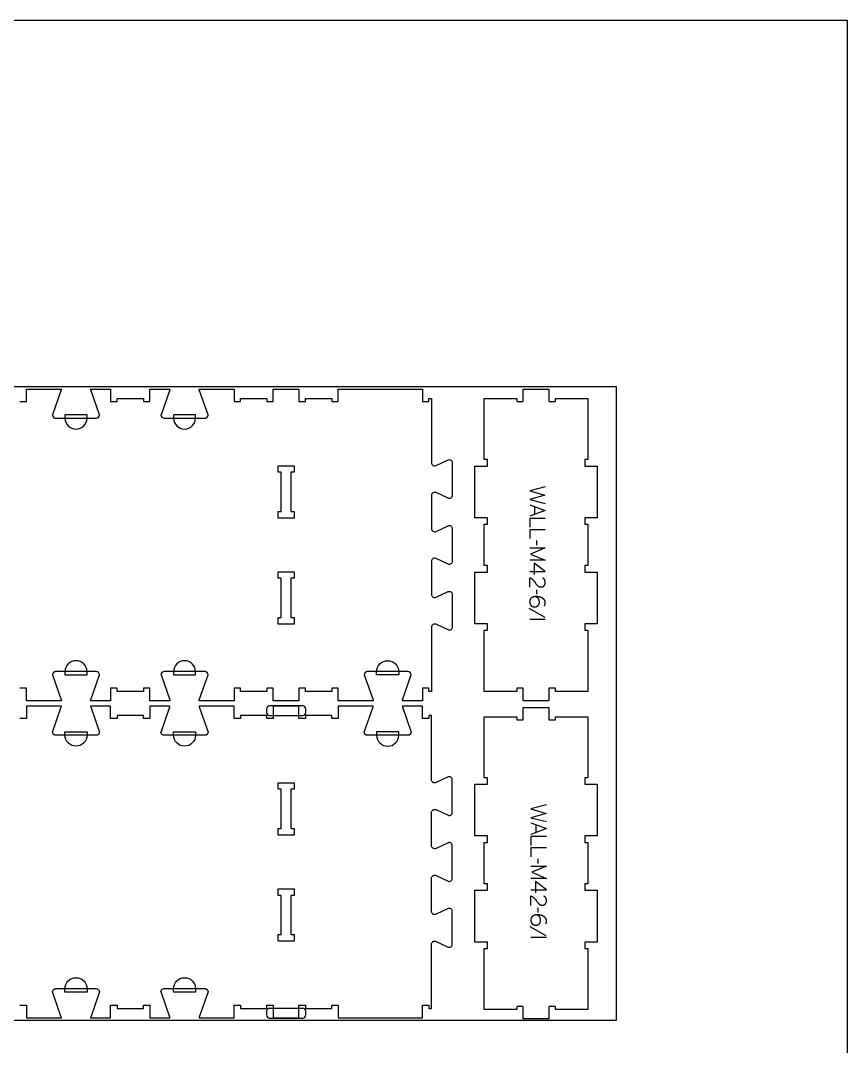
# Model space of a CAD drawing. Extents: x 0 to 4615, y 0 to 10771.
# Drawn here: x 1592 to 3183, y 5619 to 7593 of the extents above; entities that cross this region are included whole.
import ezdxf

# ---------------------------------------------------------------- set-up
doc = ezdxf.new("R2010")
doc.units = 0
for name, color, linetype in [('0_SHEET_SPRUCEPLY_2440X122', 1, 'CONTINUOUS'), ('1_ANYTOOL_1MMDEEP_LABELS_S', 2, 'CONTINUOUS'), ('3_ANYTOOL_CUTTHROUGH_INSID', 4, 'CONTINUOUS'), ('4_ANYTOOL_CUTTHROUGH_OUTSI', 5, 'CONTINUOUS'), ('5_ANYTOOL_HALF_MILL_9MM_IN', 3, 'CONTINUOUS'), ('DONOTCUT', 7, 'CONTINUOUS')]:
    doc.layers.add(name, color=color, linetype=linetype)

msp = doc.modelspace()

# ---------------------------------------------------------------- linework, layer by layer
at = {"layer": '0_SHEET_SPRUCEPLY_2440X122'}
msp.add_lwpolyline([(2737.9, 6889.4), (2737.9, 5669.4), (297.9, 5669.4), (297.9, 6889.4)], close=True, dxfattribs=at)
at = {"layer": '1_ANYTOOL_1MMDEEP_LABELS_S', "color": 2}
for points in [[(2601.7, 6696.5), (2571.7, 6688.8), (2600.8, 6680.3), (2571.7, 6671.9), (2601.7, 6664.4)], [(2571.7, 6661.8), (2601.7, 6650.9), (2571.7, 6639.8)], [(2581.3, 6658.3), (2581.3, 6643.4)], [(2601.7, 6635.6), (2571.7, 6635.6), (2571.7, 6618.5)], [(2601.7, 6613.7), (2571.7, 6613.7), (2571.7, 6596.6)], [(2571.7, 6578.9), (2601.7, 6578.9), (2573.4, 6566.9), (2601.6, 6554.9), (2571.7, 6554.9)], [(2585.6, 6584), (2585.5, 6592.8)], [(2571.7, 6533.3), (2601.8, 6533.3), (2580.4, 6549.3)], [(2580.4, 6549.3), (2580.4, 6527.5)], [(2571.8, 6503.1), (2571.8, 6521.4), (2572.3, 6521.2), (2572.5, 6521.2), (2572.7, 6521.1), (2572.9, 6521), (2573.2, 6520.9), (2573.4, 6520.8), (2573.6, 6520.7), (2573.8, 6520.6), (2574, 6520.5), (2574.2, 6520.4), (2574.4, 6520.3), (2574.6, 6520.2), (2574.8, 6520.1), (2575, 6519.9), (2575.2, 6519.8), (2575.4, 6519.7), (2575.6, 6519.5), (2575.8, 6519.4), (2575.9, 6519.3), (2576.1, 6519.1), (2576.3, 6519), (2576.5, 6518.8), (2576.7, 6518.7), (2576.8, 6518.5), (2577, 6518.4), (2577.2, 6518.2), (2577.3, 6518), (2577.5, 6517.9), (2577.7, 6517.7), (2578, 6517.3), (2579.2, 6515.9), (2580.4, 6514.4), (2581.5, 6512.9), (2582.7, 6511.3), (2583.2, 6510.6), (2583.8, 6509.8), (2584.4, 6509.1), (2585, 6508.4), (2585.5, 6507.8), (2586.1, 6507.1), (2586.8, 6506.5), (2587.4, 6505.9), (2587.5, 6505.8), (2587.7, 6505.6), (2587.9, 6505.5), (2588, 6505.4), (2588.2, 6505.2), (2588.3, 6505.1), (2588.5, 6505), (2588.7, 6504.9), (2588.9, 6504.8), (2589, 6504.7), (2589.2, 6504.6), (2589.4, 6504.5), (2589.6, 6504.4), (2589.8, 6504.3), (2590, 6504.2), (2590.1, 6504.1), (2590.3, 6504.1), (2590.5, 6504), (2590.7, 6503.9), (2590.9, 6503.9), (2591.1, 6503.8), (2591.3, 6503.8), (2591.5, 6503.7), (2591.8, 6503.7), (2592, 6503.7), (2592.2, 6503.6), (2592.4, 6503.6), (2592.6, 6503.6), (2592.8, 6503.6), (2593.1, 6503.6), (2593.3, 6503.6), (2593.5, 6503.6), (2593.8, 6503.6), (2594, 6503.6), (2594.2, 6503.6), (2594.5, 6503.6), (2594.7, 6503.6), (2594.9, 6503.6), (2595.2, 6503.7), (2595.4, 6503.7), (2595.6, 6503.8), (2595.8, 6503.8), (2596, 6503.8), (2596.3, 6503.9), (2596.5, 6504), (2596.7, 6504), (2596.9, 6504.1), (2597, 6504.2), (2597.2, 6504.3), (2597.4, 6504.4), (2597.6, 6504.4), (2597.8, 6504.5), (2598, 6504.6), (2598.1, 6504.7), (2598.3, 6504.9), (2598.5, 6505), (2598.6, 6505.1), (2598.8, 6505.2), (2598.9, 6505.4), (2599.1, 6505.5), (2599.2, 6505.6), (2599.4, 6505.8), (2599.5, 6505.9), (2599.6, 6506.1), (2599.8, 6506.2), (2599.9, 6506.4), (2600, 6506.6), (2600.1, 6506.7), (2600.2, 6506.9), (2600.3, 6507.1), (2600.5, 6507.2), (2600.6, 6507.4), (2600.6, 6507.6), (2600.7, 6507.8), (2600.8, 6508), (2600.9, 6508.2), (2601, 6508.4), (2601.1, 6508.5), (2601.1, 6508.7), (2601.2, 6508.9), (2601.3, 6509.1), (2601.3, 6509.3), (2601.4, 6509.6), (2601.4, 6509.8), (2601.5, 6510), (2601.5, 6510.2), (2601.6, 6510.4), (2601.6, 6510.6), (2601.6, 6510.8), (2601.7, 6511.1), (2601.7, 6511.3), (2601.7, 6511.5), (2601.7, 6511.8), (2601.7, 6512), (2601.7, 6512.5), (2601.7, 6512.8), (2601.7, 6513.2), (2601.7, 6513.5), (2601.7, 6513.9), (2601.6, 6514.2), (2601.6, 6514.6), (2601.5, 6514.9), (2601.4, 6515.2), (2601.3, 6515.5), (2601.3, 6515.7), (2601.2, 6515.8), (2601.2, 6516), (2601.1, 6516.1), (2601.1, 6516.3), (2601, 6516.4), (2601, 6516.6), (2600.9, 6516.7), (2600.8, 6516.9), (2600.8, 6517), (2600.7, 6517.1), (2600.6, 6517.3), (2600.5, 6517.4), (2600.5, 6517.5), (2600.4, 6517.7), (2600.3, 6517.8), (2600.2, 6517.9), (2600.1, 6518.1), (2600, 6518.2), (2599.9, 6518.3), (2599.8, 6518.4), (2599.7, 6518.6), (2599.6, 6518.7), (2599.5, 6518.8), (2599.4, 6518.9), (2599.3, 6519), (2599.2, 6519.1), (2599.1, 6519.2), (2599, 6519.3), (2598.9, 6519.5), (2598.7, 6519.6), (2598.6, 6519.7), (2598.4, 6519.9), (2598.1, 6520.1), (2597.8, 6520.3), (2597.5, 6520.4), (2597.2, 6520.6), (2596.9, 6520.8), (2596.6, 6521)], [(2585.6, 6489.4), (2585.5, 6498.2)], [(2600.3, 6467.5), (2600.5, 6467.8), (2600.6, 6468.2), (2600.8, 6468.5), (2600.9, 6468.9), (2601, 6469.2), (2601.2, 6469.6), (2601.3, 6469.9), (2601.4, 6470.3), (2601.5, 6470.6), (2601.5, 6471), (2601.6, 6471.3), (2601.6, 6471.7), (2601.7, 6472), (2601.7, 6472.4), (2601.7, 6472.7), (2601.7, 6473.1), (2601.7, 6473.4), (2601.7, 6473.7), (2601.7, 6474), (2601.7, 6474.3), (2601.6, 6474.6), (2601.6, 6474.9), (2601.5, 6475.2), (2601.5, 6475.5), (2601.4, 6475.8), (2601.3, 6476.1), (2601.2, 6476.3), (2601.2, 6476.6), (2601, 6476.9), (2600.9, 6477.1), (2600.8, 6477.4), (2600.7, 6477.7), (2600.6, 6477.9), (2600.4, 6478.2), (2600.3, 6478.4), (2600.1, 6478.6), (2600, 6478.9), (2599.8, 6479.1), (2599.6, 6479.3), (2599.4, 6479.5), (2599.2, 6479.8), (2599, 6480), (2598.8, 6480.2), (2598.6, 6480.4), (2598.3, 6480.6), (2598.1, 6480.8), (2597.9, 6481), (2597.6, 6481.2), (2597.1, 6481.5), (2596.6, 6481.9), (2596, 6482.2), (2595.5, 6482.5), (2595, 6482.8), (2594.4, 6483.1), (2593.9, 6483.3), (2593.3, 6483.6), (2592.8, 6483.8), (2592.2, 6484), (2591.7, 6484.1), (2591.1, 6484.3), (2590.5, 6484.4), (2589.9, 6484.5), (2589.4, 6484.6), (2588.8, 6484.7), (2587, 6484.9), (2586.7, 6485), (2586.4, 6485), (2586.1, 6485), (2585.7, 6485), (2585, 6485.1), (2584.2, 6485.1), (2583.6, 6485.1), (2583, 6485), (2582.4, 6485), (2581.8, 6484.9), (2581.2, 6484.8), (2580.7, 6484.7), (2580.4, 6484.7), (2580.1, 6484.6), (2579.9, 6484.6), (2579.6, 6484.5), (2579.3, 6484.4), (2579, 6484.3), (2578.8, 6484.2), (2578.5, 6484.2), (2578.3, 6484.1), (2578, 6484), (2577.7, 6483.9), (2577.5, 6483.7), (2577.2, 6483.6), (2577, 6483.5), (2576.7, 6483.4), (2576.5, 6483.3), (2576.2, 6483.1), (2576, 6483), (2575.8, 6482.8), (2575.5, 6482.7), (2575.3, 6482.5), (2575.1, 6482.4), (2574.8, 6482.2), (2574.6, 6482.1), (2574.5, 6482), (2574.4, 6481.9), (2574.3, 6481.8), (2574.2, 6481.7), (2574.1, 6481.6), (2574, 6481.5), (2574, 6481.4), (2573.9, 6481.3), (2573.8, 6481.2), (2573.7, 6481.1), (2573.6, 6481), (2573.5, 6480.9), (2573.4, 6480.8), (2573.4, 6480.7), (2573.3, 6480.6), (2573.2, 6480.5), (2573.1, 6480.4), (2573.1, 6480.2), (2573, 6480.1), (2572.9, 6480), (2572.8, 6479.8), (2572.7, 6479.5), (2572.6, 6479.3), (2572.5, 6479), (2572.4, 6478.8), (2572.3, 6478.5), (2572.2, 6478.2), (2572.1, 6477.9), (2572, 6477.7), (2572, 6477.4), (2571.9, 6477.1), (2571.9, 6476.8), (2571.8, 6476.4), (2571.8, 6476.1), (2571.8, 6475.8), (2571.7, 6475.5), (2571.7, 6475.1), (2571.7, 6474.8), (2571.7, 6474.5), (2571.7, 6474.3), (2571.8, 6474), (2571.8, 6473.7), (2571.8, 6473.5), (2571.8, 6473.2), (2571.9, 6473), (2571.9, 6472.7), (2571.9, 6472.5), (2572, 6472.2), (2572, 6472), (2572.1, 6471.8), (2572.2, 6471.5), (2572.2, 6471.3), (2572.3, 6471.1), (2572.4, 6470.9), (2572.5, 6470.7), (2572.6, 6470.4), (2572.7, 6470.2), (2572.8, 6470), (2572.9, 6469.8), (2573, 6469.6), (2573.1, 6469.4), (2573.2, 6469.2), (2573.3, 6469), (2573.5, 6468.9), (2573.6, 6468.7), (2573.7, 6468.5), (2573.9, 6468.3), (2574, 6468.2), (2574.2, 6468), (2574.3, 6467.8), (2574.5, 6467.7), (2574.7, 6467.5), (2574.9, 6467.4), (2575, 6467.2), (2575.2, 6467.1), (2575.4, 6466.9), (2575.6, 6466.8), (2575.8, 6466.7), (2575.9, 6466.6), (2576.1, 6466.5), (2576.3, 6466.4), (2576.5, 6466.2), (2576.7, 6466.2), (2577, 6466.1), (2577.2, 6466), (2577.4, 6465.9), (2577.6, 6465.8), (2577.8, 6465.7), (2578, 6465.7), (2578.3, 6465.6), (2578.5, 6465.5), (2578.7, 6465.5), (2579, 6465.4), (2579.2, 6465.4), (2579.5, 6465.4), (2579.7, 6465.3), (2579.9, 6465.3), (2580.2, 6465.3), (2580.5, 6465.3), (2580.7, 6465.2), (2581, 6465.2), (2581.2, 6465.2), (2581.5, 6465.2), (2581.8, 6465.2), (2582, 6465.3), (2582.3, 6465.3), (2582.6, 6465.3), (2582.8, 6465.3), (2583.1, 6465.4), (2583.3, 6465.4), (2583.5, 6465.4), (2583.8, 6465.5), (2584, 6465.6), (2584.2, 6465.6), (2584.5, 6465.7), (2584.7, 6465.7), (2584.9, 6465.8), (2585.1, 6465.9), (2585.3, 6466), (2585.5, 6466.1), (2585.7, 6466.2), (2585.9, 6466.3), (2586.1, 6466.4), (2586.3, 6466.5), (2586.5, 6466.6), (2586.7, 6466.7), (2586.9, 6466.9), (2587, 6467), (2587.2, 6467.1), (2587.4, 6467.3), (2587.6, 6467.4), (2587.7, 6467.6), (2587.9, 6467.7), (2588, 6467.9), (2588.2, 6468.1), (2588.3, 6468.2), (2588.4, 6468.4), (2588.6, 6468.6), (2588.7, 6468.8), (2588.8, 6468.9), (2589, 6469.1), (2589.1, 6469.3), (2589.2, 6469.5), (2589.3, 6469.7), (2589.4, 6469.9), (2589.5, 6470.1), (2589.6, 6470.3), (2589.7, 6470.5), (2589.7, 6470.7), (2589.8, 6471), (2589.9, 6471.2), (2590, 6471.4), (2590, 6471.6), (2590.1, 6471.9), (2590.1, 6472.1), (2590.2, 6472.3), (2590.2, 6472.6), (2590.3, 6472.8), (2590.3, 6473), (2590.3, 6473.3), (2590.4, 6473.5), (2590.4, 6473.8), (2590.4, 6474), (2590.4, 6474.3), (2590.4, 6474.6), (2590.4, 6474.8), (2590.4, 6475.3), (2590.4, 6475.8), (2590.4, 6476), (2590.3, 6476.2), (2590.3, 6476.4), (2590.3, 6476.7), (2590.3, 6476.9), (2590.2, 6477.1), (2590.2, 6477.3), (2590.1, 6477.5), (2590.1, 6477.7), (2590, 6477.9), (2590, 6478.1), (2589.9, 6478.3), (2589.9, 6478.5), (2589.8, 6478.7), (2589.7, 6478.9), (2589.7, 6479), (2589.6, 6479.2), (2589.5, 6479.4), (2589.4, 6479.6), (2589.3, 6479.8), (2589.2, 6479.9), (2589.1, 6480.1), (2589, 6480.3), (2588.9, 6480.4), (2588.8, 6480.6), (2588.7, 6480.7), (2588.6, 6480.9), (2588.5, 6481), (2588.4, 6481.2), (2588.2, 6481.3), (2588.1, 6481.5), (2588, 6481.6), (2587.7, 6481.9), (2587.4, 6482.2), (2587.1, 6482.4), (2586.8, 6482.7), (2586.5, 6483), (2586.1, 6483.2), (2585.8, 6483.5), (2585.4, 6483.7), (2585, 6483.9), (2584.6, 6484.2), (2584.2, 6484.4), (2583.8, 6484.6), (2583.4, 6484.8), (2582.9, 6485)], [(2601.3, 6444.7), (2570.5, 6461.9)], [(2601.7, 6441.2), (2571.7, 6441.2)], [(2604.1, 6084.2), (2574.1, 6076.5), (2603.2, 6068), (2574.1, 6059.6), (2604.1, 6052.1)], [(2574.1, 6049.5), (2604.1, 6038.6), (2574.1, 6027.5)], [(2583.6, 6046), (2583.6, 6031.1)], [(2604.1, 6023.3), (2574.1, 6023.3), (2574.1, 6006.2)], [(2604.1, 6001.4), (2574.1, 6001.4), (2574.1, 5984.3)], [(2574.1, 5966.6), (2604.1, 5966.6), (2575.7, 5954.6), (2603.9, 5942.6), (2574.1, 5942.6)], [(2587.9, 5971.7), (2587.9, 5980.5)], [(2574.1, 5921), (2604.1, 5921), (2582.7, 5937)], [(2582.7, 5937), (2582.7, 5915.2)], [(2574.1, 5890.8), (2574.1, 5909.1), (2574.6, 5908.9), (2574.8, 5908.9), (2575.1, 5908.8), (2575.3, 5908.7), (2575.5, 5908.6), (2575.7, 5908.5), (2575.9, 5908.4), (2576.1, 5908.3), (2576.3, 5908.2), (2576.5, 5908.1), (2576.7, 5908), (2576.9, 5907.9), (2577.1, 5907.8), (2577.3, 5907.6), (2577.5, 5907.5), (2577.7, 5907.4), (2577.9, 5907.3), (2578.1, 5907.1), (2578.3, 5907), (2578.5, 5906.8), (2578.6, 5906.7), (2578.8, 5906.5), (2579, 5906.4), (2579.2, 5906.2), (2579.3, 5906.1), (2579.5, 5905.9), (2579.7, 5905.7), (2579.8, 5905.6), (2580, 5905.4), (2580.3, 5905), (2581.5, 5903.6), (2582.7, 5902.1), (2583.9, 5900.6), (2585, 5899), (2585.6, 5898.3), (2586.1, 5897.5), (2586.7, 5896.8), (2587.3, 5896.1), (2587.9, 5895.5), (2588.5, 5894.8), (2589.1, 5894.2), (2589.7, 5893.6), (2589.9, 5893.5), (2590, 5893.3), (2590.2, 5893.2), (2590.3, 5893.1), (2590.5, 5892.9), (2590.7, 5892.8), (2590.8, 5892.7), (2591, 5892.6), (2591.2, 5892.5), (2591.4, 5892.4), (2591.6, 5892.3), (2591.7, 5892.2), (2591.9, 5892.1), (2592.1, 5892), (2592.3, 5891.9), (2592.5, 5891.8), (2592.7, 5891.8), (2592.9, 5891.7), (2593.1, 5891.6), (2593.3, 5891.6), (2593.5, 5891.5), (2593.7, 5891.5), (2593.9, 5891.4), (2594.1, 5891.4), (2594.3, 5891.4), (2594.5, 5891.3), (2594.7, 5891.3), (2594.9, 5891.3), (2595.2, 5891.3), (2595.4, 5891.3), (2595.6, 5891.3), (2595.8, 5891.3), (2596.1, 5891.3), (2596.3, 5891.3), (2596.6, 5891.3), (2596.8, 5891.3), (2597, 5891.3), (2597.3, 5891.3), (2597.5, 5891.4), (2597.7, 5891.4), (2597.9, 5891.5), (2598.2, 5891.5), (2598.4, 5891.6), (2598.6, 5891.6), (2598.8, 5891.7), (2599, 5891.7), (2599.2, 5891.8), (2599.4, 5891.9), (2599.6, 5892), (2599.8, 5892.1), (2599.9, 5892.1), (2600.1, 5892.2), (2600.3, 5892.3), (2600.5, 5892.4), (2600.6, 5892.6), (2600.8, 5892.7), (2601, 5892.8), (2601.1, 5892.9), (2601.3, 5893.1), (2601.4, 5893.2), (2601.6, 5893.3), (2601.7, 5893.5), (2601.8, 5893.6), (2602, 5893.8), (2602.1, 5893.9), (2602.2, 5894.1), (2602.3, 5894.3), (2602.5, 5894.4), (2602.6, 5894.6), (2602.7, 5894.8), (2602.8, 5895), (2602.9, 5895.1), (2603, 5895.3), (2603.1, 5895.5), (2603.2, 5895.7), (2603.2, 5895.9), (2603.3, 5896.1), (2603.4, 5896.2), (2603.5, 5896.4), (2603.5, 5896.6), (2603.6, 5896.8), (2603.7, 5897), (2603.7, 5897.3), (2603.8, 5897.5), (2603.8, 5897.7), (2603.9, 5897.9), (2603.9, 5898.1), (2603.9, 5898.3), (2604, 5898.5), (2604, 5898.8), (2604, 5899), (2604, 5899.2), (2604, 5899.5), (2604.1, 5899.7), (2604.1, 5900.2), (2604.1, 5900.5), (2604, 5900.9), (2604, 5901.2), (2604, 5901.6), (2603.9, 5901.9), (2603.9, 5902.3), (2603.8, 5902.6), (2603.7, 5902.9), (2603.7, 5903.2), (2603.6, 5903.4), (2603.6, 5903.5), (2603.5, 5903.7), (2603.5, 5903.8), (2603.4, 5904), (2603.3, 5904.1), (2603.3, 5904.3), (2603.2, 5904.4), (2603.2, 5904.6), (2603.1, 5904.7), (2603, 5904.8), (2602.9, 5905), (2602.9, 5905.1), (2602.8, 5905.2), (2602.7, 5905.4), (2602.6, 5905.5), (2602.5, 5905.6), (2602.4, 5905.8), (2602.4, 5905.9), (2602.3, 5906), (2602.2, 5906.1), (2602.1, 5906.3), (2602, 5906.4), (2601.9, 5906.5), (2601.8, 5906.6), (2601.7, 5906.7), (2601.5, 5906.8), (2601.4, 5906.9), (2601.3, 5907.1), (2601.2, 5907.2), (2601.1, 5907.3), (2600.9, 5907.4), (2600.7, 5907.6), (2600.4, 5907.8), (2600.2, 5908), (2599.9, 5908.1), (2599.6, 5908.3), (2599.3, 5908.5), (2599, 5908.7)], [(2587.9, 5877.1), (2587.9, 5885.9)], [(2602.6, 5855.2), (2602.8, 5855.5), (2602.9, 5855.9), (2603.1, 5856.2), (2603.2, 5856.6), (2603.4, 5856.9), (2603.5, 5857.3), (2603.6, 5857.6), (2603.7, 5858), (2603.8, 5858.3), (2603.9, 5858.7), (2603.9, 5859), (2604, 5859.4), (2604, 5859.7), (2604, 5860.1), (2604.1, 5860.4), (2604.1, 5860.8), (2604.1, 5861.1), (2604, 5861.4), (2604, 5861.7), (2604, 5862), (2604, 5862.3), (2603.9, 5862.6), (2603.9, 5862.9), (2603.8, 5863.2), (2603.7, 5863.5), (2603.7, 5863.8), (2603.6, 5864), (2603.5, 5864.3), (2603.4, 5864.6), (2603.3, 5864.8), (2603.2, 5865.1), (2603, 5865.4), (2602.9, 5865.6), (2602.8, 5865.9), (2602.6, 5866.1), (2602.4, 5866.3), (2602.3, 5866.6), (2602.1, 5866.8), (2601.9, 5867), (2601.7, 5867.3), (2601.5, 5867.5), (2601.3, 5867.7), (2601.1, 5867.9), (2600.9, 5868.1), (2600.7, 5868.3), (2600.4, 5868.5), (2600.2, 5868.7), (2599.9, 5868.9), (2599.4, 5869.2), (2598.9, 5869.6), (2598.4, 5869.9), (2597.8, 5870.2), (2597.3, 5870.5), (2596.7, 5870.8), (2596.2, 5871), (2595.7, 5871.3), (2595.1, 5871.5), (2594.5, 5871.7), (2594, 5871.8), (2593.4, 5872), (2592.9, 5872.1), (2592.3, 5872.2), (2591.7, 5872.3), (2591.1, 5872.4), (2589.3, 5872.6), (2589, 5872.7), (2588.7, 5872.7), (2588.4, 5872.7), (2588.1, 5872.7), (2587.3, 5872.8), (2586.5, 5872.8), (2585.9, 5872.8), (2585.3, 5872.7), (2584.7, 5872.7), (2584.1, 5872.6), (2583.6, 5872.5), (2583, 5872.4), (2582.7, 5872.4), (2582.5, 5872.3), (2582.2, 5872.3), (2581.9, 5872.2), (2581.6, 5872.1), (2581.4, 5872), (2581.1, 5871.9), (2580.8, 5871.9), (2580.6, 5871.8), (2580.3, 5871.7), (2580.1, 5871.6), (2579.8, 5871.4), (2579.6, 5871.3), (2579.3, 5871.2), (2579.1, 5871.1), (2578.8, 5871), (2578.6, 5870.8), (2578.3, 5870.7), (2578.1, 5870.5), (2577.9, 5870.4), (2577.6, 5870.3), (2577.4, 5870.1), (2577.2, 5869.9), (2577, 5869.8), (2576.9, 5869.7), (2576.8, 5869.6), (2576.7, 5869.5), (2576.6, 5869.4), (2576.5, 5869.3), (2576.4, 5869.2), (2576.3, 5869.1), (2576.2, 5869), (2576.1, 5868.9), (2576, 5868.8), (2575.9, 5868.7), (2575.9, 5868.6), (2575.8, 5868.5), (2575.7, 5868.4), (2575.6, 5868.3), (2575.5, 5868.2), (2575.5, 5868.1), (2575.4, 5868), (2575.3, 5867.8), (2575.3, 5867.7), (2575.1, 5867.5), (2575, 5867.2), (2574.9, 5867), (2574.8, 5866.7), (2574.7, 5866.5), (2574.6, 5866.2), (2574.5, 5865.9), (2574.4, 5865.6), (2574.4, 5865.4), (2574.3, 5865.1), (2574.2, 5864.8), (2574.2, 5864.5), (2574.2, 5864.1), (2574.1, 5863.8), (2574.1, 5863.5), (2574.1, 5863.2), (2574.1, 5862.8), (2574.1, 5862.5), (2574.1, 5862.2), (2574.1, 5862), (2574.1, 5861.7), (2574.1, 5861.4), (2574.1, 5861.2), (2574.2, 5860.9), (2574.2, 5860.7), (2574.2, 5860.4), (2574.3, 5860.2), (2574.3, 5859.9), (2574.4, 5859.7), (2574.4, 5859.5), (2574.5, 5859.2), (2574.6, 5859), (2574.6, 5858.8), (2574.7, 5858.6), (2574.8, 5858.4), (2574.9, 5858.1), (2575, 5857.9), (2575.1, 5857.7), (2575.2, 5857.5), (2575.3, 5857.3), (2575.4, 5857.1), (2575.5, 5856.9), (2575.7, 5856.8), (2575.8, 5856.6), (2575.9, 5856.4), (2576.1, 5856.2), (2576.2, 5856), (2576.4, 5855.9), (2576.5, 5855.7), (2576.7, 5855.5), (2576.8, 5855.4), (2577, 5855.2), (2577.2, 5855.1), (2577.4, 5854.9), (2577.5, 5854.8), (2577.7, 5854.7), (2577.9, 5854.5), (2578.1, 5854.4), (2578.3, 5854.3), (2578.5, 5854.2), (2578.7, 5854.1), (2578.9, 5854), (2579.1, 5853.9), (2579.3, 5853.8), (2579.5, 5853.7), (2579.7, 5853.6), (2579.9, 5853.5), (2580.1, 5853.4), (2580.4, 5853.4), (2580.6, 5853.3), (2580.8, 5853.2), (2581.1, 5853.2), (2581.3, 5853.1), (2581.5, 5853.1), (2581.8, 5853.1), (2582, 5853), (2582.3, 5853), (2582.5, 5853), (2582.8, 5853), (2583, 5852.9), (2583.3, 5852.9), (2583.6, 5852.9), (2583.8, 5852.9), (2584.1, 5852.9), (2584.4, 5853), (2584.6, 5853), (2584.9, 5853), (2585.1, 5853), (2585.4, 5853.1), (2585.6, 5853.1), (2585.9, 5853.1), (2586.1, 5853.2), (2586.3, 5853.3), (2586.6, 5853.3), (2586.8, 5853.4), (2587, 5853.4), (2587.2, 5853.5), (2587.5, 5853.6), (2587.7, 5853.7), (2587.9, 5853.8), (2588.1, 5853.9), (2588.3, 5854), (2588.5, 5854.1), (2588.7, 5854.2), (2588.8, 5854.3), (2589, 5854.4), (2589.2, 5854.6), (2589.4, 5854.7), (2589.5, 5854.8), (2589.7, 5855), (2589.9, 5855.1), (2590, 5855.3), (2590.2, 5855.4), (2590.3, 5855.6), (2590.5, 5855.8), (2590.6, 5855.9), (2590.8, 5856.1), (2590.9, 5856.3), (2591, 5856.5), (2591.2, 5856.7), (2591.3, 5856.8), (2591.4, 5857), (2591.5, 5857.2), (2591.6, 5857.4), (2591.7, 5857.6), (2591.8, 5857.8), (2591.9, 5858), (2592, 5858.2), (2592.1, 5858.4), (2592.1, 5858.7), (2592.2, 5858.9), (2592.3, 5859.1), (2592.4, 5859.3), (2592.4, 5859.6), (2592.5, 5859.8), (2592.5, 5860), (2592.6, 5860.3), (2592.6, 5860.5), (2592.6, 5860.7), (2592.7, 5861), (2592.7, 5861.2), (2592.7, 5861.5), (2592.7, 5861.8), (2592.7, 5862), (2592.7, 5862.3), (2592.7, 5862.5), (2592.7, 5863), (2592.7, 5863.5), (2592.7, 5863.7), (2592.7, 5863.9), (2592.7, 5864.1), (2592.6, 5864.4), (2592.6, 5864.6), (2592.6, 5864.8), (2592.5, 5865), (2592.5, 5865.2), (2592.4, 5865.4), (2592.4, 5865.6), (2592.3, 5865.8), (2592.3, 5866), (2592.2, 5866.2), (2592.1, 5866.4), (2592.1, 5866.6), (2592, 5866.7), (2591.9, 5866.9), (2591.8, 5867.1), (2591.8, 5867.3), (2591.7, 5867.5), (2591.6, 5867.6), (2591.5, 5867.8), (2591.4, 5868), (2591.3, 5868.1), (2591.2, 5868.3), (2591.1, 5868.4), (2590.9, 5868.6), (2590.8, 5868.7), (2590.7, 5868.9), (2590.6, 5869), (2590.4, 5869.2), (2590.3, 5869.3), (2590, 5869.6), (2589.7, 5869.9), (2589.4, 5870.1), (2589.1, 5870.4), (2588.8, 5870.7), (2588.5, 5870.9), (2588.1, 5871.2), (2587.7, 5871.4), (2587.4, 5871.6), (2587, 5871.9), (2586.6, 5872.1), (2586.1, 5872.3), (2585.7, 5872.5), (2585.2, 5872.7)], [(2603.6, 5832.4), (2572.8, 5849.6)], [(2604.1, 5828.9), (2574.1, 5828.9)]]:
    msp.add_lwpolyline(points, dxfattribs=at)
at = {"layer": '3_ANYTOOL_CUTTHROUGH_INSID', "color": 4}
for points in [[(2087.9, 6736.7), (2118.2, 6736.7), (2118.2, 6724.2), (2112.2, 6724.2), (2112.2, 6648.7), (2118.2, 6648.7), (2118.2, 6636.2), (2087.7, 6636.2), (2087.7, 6648.7), (2093.7, 6648.7), (2093.7, 6724.2), (2087.7, 6724.2), (2087.7, 6736.7)], [(2117.9, 6432.2), (2087.7, 6432.2), (2087.7, 6444.7), (2093.7, 6444.7), (2093.7, 6520.2), (2087.7, 6520.2), (2087.7, 6532.7), (2118.2, 6532.7), (2118.2, 6520.2), (2112.2, 6520.2), (2112.2, 6444.7), (2118.2, 6444.7), (2118.2, 6432.2)], [(2118.2, 6126.4), (2118.2, 6114.2), (2112.2, 6114.2), (2112.2, 6038.7), (2118.2, 6038.7), (2118.2, 6026.2), (2087.7, 6026.2), (2087.7, 6038.7), (2093.7, 6038.7), (2093.7, 6114.2), (2087.7, 6114.2), (2087.7, 6126.7), (2118.2, 6126.7)], [(2087.7, 5822.4), (2087.7, 5834.7), (2093.7, 5834.7), (2093.7, 5910.2), (2087.7, 5910.2), (2087.7, 5922.7), (2118.2, 5922.7), (2118.2, 5910.2), (2112.2, 5910.2), (2112.2, 5834.7), (2118.2, 5834.7), (2118.2, 5822.2), (2087.7, 5822.2)]]:
    msp.add_lwpolyline(points, close=True, dxfattribs=at)
at = {"layer": '4_ANYTOOL_CUTTHROUGH_OUTSI', "color": 5}
for points in [[(1590.7, 6860.2), (1603.2, 6860.2), (1603.2, 6884.2), (1652.9, 6884.2), (1670.4, 6884.2), (1670.4, 6884.2, -0.061485), (1670.2, 6882.8), (1653.3, 6834.5), (1653.2, 6834.5), (1653.2, 6834.4), (1653.2, 6834.4, 0.198912), (1655.1, 6830), (1655.2, 6829.9), (1655.3, 6829.8), (1655.4, 6829.7), (1655.5, 6829.6), (1655.6, 6829.5), (1655.8, 6829.4), (1655.9, 6829.3), (1656, 6829.2), (1656.1, 6829.1), (1656.3, 6829.1), (1656.4, 6829), (1656.5, 6828.9), (1656.7, 6828.8), (1656.8, 6828.8), (1657, 6828.7), (1657.1, 6828.6), (1657.2, 6828.6), (1657.4, 6828.5), (1657.5, 6828.5), (1657.7, 6828.4), (1657.8, 6828.4), (1658, 6828.4), (1658.1, 6828.3), (1658.3, 6828.3), (1658.4, 6828.3), (1658.6, 6828.2), (1658.7, 6828.2), (1658.9, 6828.2), (1659, 6828.2), (1659.2, 6828.2), (1659.3, 6828.2), (1659.5, 6828.2), (1737.5, 6828.2, 0.414214), (1743.7, 6834.4), (1743.7, 6834.5), (1743.7, 6834.5), (1726.8, 6882.8), (1726.8, 6882.8, -0.061485), (1726.6, 6884.2), (1765.2, 6884.2), (1765.2, 6860.2), (1777.4, 6860.2), (1777.7, 6860.2), (1777.7, 6866.2), (1828.2, 6866.2), (1828.2, 6860.2), (1840.7, 6860.2), (1840.7, 6884.2), (1879.3, 6884.2), (1879.3, 6884.2, -0.061485), (1879.1, 6882.8), (1862.2, 6834.5), (1862.1, 6834.5), (1862.1, 6834.4), (1862.1, 6834.4, 0.414214), (1868.4, 6828.2), (1946.4, 6828.2), (1946.5, 6828.2), (1946.7, 6828.2), (1946.8, 6828.2), (1947, 6828.2), (1947.1, 6828.2), (1947.3, 6828.2), (1947.5, 6828.3), (1947.6, 6828.3), (1947.8, 6828.3), (1947.9, 6828.4), (1948.1, 6828.4), (1948.2, 6828.4), (1948.4, 6828.5), (1948.5, 6828.5), (1948.6, 6828.6), (1948.8, 6828.6), (1948.9, 6828.7), (1949.1, 6828.8), (1949.2, 6828.8), (1949.3, 6828.9), (1949.5, 6829), (1949.6, 6829.1), (1949.7, 6829.1), (1949.9, 6829.2), (1950, 6829.3), (1950.1, 6829.4), (1950.3, 6829.5), (1950.4, 6829.6), (1950.5, 6829.7), (1950.6, 6829.8), (1950.7, 6829.9), (1950.8, 6830, 0.198912), (1952.6, 6834.4), (1952.6, 6834.5), (1952.6, 6834.5), (1935.7, 6882.8), (1935.7, 6882.8, -0.061485), (1935.5, 6884.2), (1952.9, 6884.2), (2002.7, 6884.2), (2002.7, 6860.2), (2015.2, 6860.2), (2015.2, 6866.2), (2065.7, 6866.2), (2065.7, 6860.2), (2078.2, 6860.2), (2078.2, 6884.2), (2127.7, 6884.2), (2127.7, 6860.2), (2140.2, 6860.2), (2140.2, 6866.2), (2190.7, 6866.2), (2190.7, 6860.2), (2203.2, 6860.2), (2203.2, 6884.2), (2252.9, 6884.2), (2252.9, 6884.2), (2365.2, 6884.2), (2365.2, 6860.2), (2377.7, 6860.2), (2377.7, 6866.2), (2382.7, 6866.2), (2382.7, 6742.8), (2382.7, 6742.8, 0.551268), (2391.6, 6737.1), (2414.5, 6748, -0.551268), (2422.7, 6742.8), (2422.7, 6679.4, -0.551268), (2414.5, 6674.2), (2391.6, 6685.1, 0.551268), (2382.7, 6679.5), (2382.7, 6616.1, 0.257375), (2385.6, 6610.8, 0.257375), (2391.6, 6610.4), (2414.5, 6621.3, -0.551268), (2422.7, 6616.1), (2422.7, 6552.7, -0.551268), (2414.5, 6547.5), (2391.6, 6558.4, 0.551268), (2382.7, 6552.8), (2382.7, 6489.4, 0.551268), (2391.6, 6483.7), (2414.5, 6494.6, -0.551268), (2422.7, 6489.4), (2422.7, 6426, -0.551268), (2414.5, 6420.8), (2391.6, 6431.7, 0.551268), (2382.7, 6426.1), (2382.7, 6302.7), (2377.7, 6302.7), (2377.7, 6308.7), (2365.2, 6308.7), (2365.2, 6284.7), (2326.6, 6284.7), (2326.6, 6284.7, -0.061485), (2326.8, 6286.1), (2343.7, 6334.3), (2343.7, 6334.4), (2343.7, 6334.4), (2343.7, 6334.4, 0.414214), (2337.5, 6340.7), (2259.5, 6340.7), (2259.3, 6340.7), (2259.2, 6340.7), (2259, 6340.7), (2258.9, 6340.6), (2258.7, 6340.6), (2258.6, 6340.6), (2258.4, 6340.6), (2258.3, 6340.6), (2258.1, 6340.5), (2258, 6340.5), (2257.8, 6340.4), (2257.7, 6340.4), (2257.5, 6340.4), (2257.4, 6340.3), (2257.2, 6340.3), (2257.1, 6340.2), (2257, 6340.1), (2256.8, 6340.1), (2256.7, 6340), (2256.5, 6339.9), (2256.4, 6339.9), (2256.3, 6339.8), (2256.1, 6339.7), (2256, 6339.6), (2255.9, 6339.5), (2255.8, 6339.4), (2255.6, 6339.3), (2255.5, 6339.2), (2255.4, 6339.1), (2255.3, 6339), (2255.2, 6338.9), (2255.1, 6338.8, 0.198912), (2253.2, 6334.4), (2253.2, 6334.4), (2253.3, 6334.3), (2270.2, 6286.1), (2270.2, 6286.1, -0.061485), (2270.4, 6284.7), (2252.9, 6284.7), (2203.2, 6284.7), (2203.2, 6308.7), (2190.7, 6308.7), (2190.7, 6302.7), (2140.2, 6302.7), (2140.2, 6308.7), (2127.7, 6308.7), (2127.7, 6284.7), (2078.2, 6284.7), (2078.2, 6308.7), (2065.7, 6308.7), (2065.7, 6302.7), (2015.2, 6302.7), (2015.2, 6308.7), (2002.7, 6308.7), (2002.7, 6284.7), (1935.5, 6284.7), (1935.5, 6284.7, -0.061485), (1935.7, 6286.1), (1952.6, 6334.3), (1952.6, 6334.4), (1952.6, 6334.4), (1952.6, 6334.4, 0.198912), (1950.8, 6338.8), (1950.7, 6338.9), (1950.6, 6339), (1950.5, 6339.1), (1950.4, 6339.2), (1950.3, 6339.3), (1950.1, 6339.4), (1950, 6339.5), (1949.9, 6339.6), (1949.7, 6339.7), (1949.6, 6339.8), (1949.5, 6339.9), (1949.3, 6339.9), (1949.2, 6340), (1949.1, 6340.1), (1948.9, 6340.1), (1948.8, 6340.2), (1948.6, 6340.3), (1948.5, 6340.3), (1948.4, 6340.4), (1948.2, 6340.4), (1948.1, 6340.4), (1947.9, 6340.5), (1947.8, 6340.5), (1947.6, 6340.6), (1947.5, 6340.6), (1947.3, 6340.6), (1947.1, 6340.6), (1947, 6340.6), (1946.8, 6340.7), (1946.7, 6340.7), (1946.5, 6340.7), (1946.4, 6340.7), (1868.4, 6340.7, 0.414214), (1862.1, 6334.4), (1862.1, 6334.4), (1862.2, 6334.3), (1879.1, 6286.1), (1879.1, 6286.1, -0.061485), (1879.3, 6284.7), (1840.7, 6284.7), (1840.7, 6308.7), (1828.2, 6308.7), (1828.2, 6302.7), (1777.7, 6302.7), (1777.7, 6308.7), (1765.2, 6308.7), (1765.2, 6284.7), (1726.6, 6284.7), (1726.6, 6284.7, -0.061485), (1726.8, 6286.1), (1743.7, 6334.3), (1743.7, 6334.4), (1743.7, 6334.4), (1743.7, 6334.4, 0.414214), (1737.5, 6340.7), (1659.5, 6340.7), (1659.3, 6340.7), (1659.2, 6340.7), (1659, 6340.7), (1658.9, 6340.6), (1658.7, 6340.6), (1658.6, 6340.6), (1658.4, 6340.6), (1658.3, 6340.6), (1658.1, 6340.5), (1658, 6340.5), (1657.8, 6340.4), (1657.7, 6340.4), (1657.5, 6340.4), (1657.4, 6340.3), (1657.2, 6340.3), (1657.1, 6340.2), (1657, 6340.1), (1656.8, 6340.1), (1656.7, 6340), (1656.5, 6339.9), (1656.4, 6339.9), (1656.3, 6339.8), (1656.1, 6339.7), (1656, 6339.6), (1655.9, 6339.5), (1655.8, 6339.4), (1655.6, 6339.3), (1655.5, 6339.2), (1655.4, 6339.1), (1655.3, 6339), (1655.2, 6338.9), (1655.1, 6338.8, 0.198912), (1653.2, 6334.4), (1653.2, 6334.4), (1653.3, 6334.3), (1670.2, 6286.1), (1670.2, 6286.1, -0.061485), (1670.4, 6284.7), (1603.2, 6284.7), (1603.2, 6308.7), (1590.7, 6308.7)], [(1590.7, 5698.7), (1603.2, 5698.7), (1603.2, 5674.7), (1670.4, 5674.7), (1670.4, 5674.7, 0.061485), (1670.2, 5676.1), (1653.3, 5724.3), (1653.2, 5724.4), (1653.2, 5724.4), (1653.2, 5724.4, -0.198912), (1655.1, 5728.8), (1655.2, 5728.9), (1655.3, 5729), (1655.4, 5729.1), (1655.5, 5729.2), (1655.6, 5729.3), (1655.8, 5729.4), (1655.9, 5729.5), (1656, 5729.6), (1656.1, 5729.7), (1656.3, 5729.8), (1656.4, 5729.9), (1656.5, 5729.9), (1656.7, 5730), (1656.8, 5730.1), (1657, 5730.1), (1657.1, 5730.2), (1657.2, 5730.3), (1657.4, 5730.3), (1657.5, 5730.4), (1657.7, 5730.4), (1657.8, 5730.4), (1658, 5730.5), (1658.1, 5730.5), (1658.3, 5730.6), (1658.4, 5730.6), (1658.6, 5730.6), (1658.7, 5730.6), (1658.9, 5730.6), (1659, 5730.7), (1659.2, 5730.7), (1659.3, 5730.7), (1659.5, 5730.7), (1737.5, 5730.7, -0.414214), (1743.7, 5724.4), (1743.7, 5724.4), (1743.7, 5724.3), (1726.8, 5676.1), (1726.8, 5676.1, 0.061485), (1726.6, 5674.7), (1765.2, 5674.7), (1765.2, 5698.7), (1765.4, 5698.7), (1777.4, 5698.7), (1777.7, 5698.7), (1777.7, 5692.7), (1828.2, 5692.7), (1828.2, 5698.7), (1828.4, 5698.7), (1840.4, 5698.7), (1840.7, 5698.7), (1840.7, 5698.4), (1840.7, 5674.7), (1879.3, 5674.7), (1879.3, 5674.7, 0.061485), (1879.1, 5676.1), (1862.2, 5724.3), (1862.1, 5724.4), (1862.1, 5724.4), (1862.1, 5724.4, -0.414214), (1868.4, 5730.7), (1946.4, 5730.7), (1946.5, 5730.7), (1946.7, 5730.7), (1946.8, 5730.7), (1947, 5730.6), (1947.1, 5730.6), (1947.3, 5730.6), (1947.5, 5730.6), (1947.6, 5730.6), (1947.8, 5730.5), (1947.9, 5730.5), (1948.1, 5730.4), (1948.2, 5730.4), (1948.4, 5730.4), (1948.5, 5730.3), (1948.6, 5730.3), (1948.8, 5730.2), (1948.9, 5730.1), (1949.1, 5730.1), (1949.2, 5730), (1949.3, 5729.9), (1949.5, 5729.9), (1949.6, 5729.8), (1949.7, 5729.7), (1949.9, 5729.6), (1950, 5729.5), (1950.1, 5729.4), (1950.3, 5729.3), (1950.4, 5729.2), (1950.5, 5729.1), (1950.6, 5729), (1950.7, 5728.9), (1950.8, 5728.8, -0.198912), (1952.6, 5724.4), (1952.6, 5724.4), (1952.6, 5724.3), (1935.7, 5676.1), (1935.7, 5676.1, 0.061485), (1935.5, 5674.7), (1952.9, 5674.7), (2002.7, 5674.7), (2002.7, 5698.7), (2015.2, 5698.7), (2015.2, 5692.7), (2065.7, 5692.7), (2065.7, 5698.7), (2078.2, 5698.7), (2078.2, 5674.7), (2127.7, 5674.7), (2127.7, 5698.7), (2127.9, 5698.7), (2140.2, 5698.7), (2140.2, 5692.7), (2190.7, 5692.7), (2190.7, 5698.7), (2203.2, 5698.7), (2203.2, 5674.7), (2365.2, 5674.7), (2365.2, 5698.7), (2377.4, 5698.7), (2377.7, 5698.7), (2377.7, 5692.7), (2382.7, 5692.7), (2382.7, 5816.1), (2382.7, 5816.1, -0.551268), (2391.6, 5821.7), (2414.5, 5810.8, 0.551268), (2422.7, 5816), (2422.7, 5879.4, 0.551268), (2414.5, 5884.6), (2391.6, 5873.7, -0.551268), (2382.7, 5879.4), (2382.7, 5942.8, -0.551268), (2391.6, 5948.4), (2414.5, 5937.5, 0.551268), (2422.7, 5942.7), (2422.7, 6006.1, 0.551268), (2414.5, 6011.3), (2391.6, 6000.4, -0.551268), (2382.7, 6006.1), (2382.7, 6069.5, -0.551268), (2391.6, 6075.1), (2414.5, 6064.2, 0.551268), (2422.7, 6069.4), (2422.7, 6132.8, 0.551268), (2414.5, 6138), (2391.6, 6127.1, -0.257375), (2385.6, 6127.5, -0.257375), (2382.7, 6132.8), (2382.7, 6256.2), (2377.7, 6256.2), (2377.7, 6250.2), (2365.4, 6250.2), (2365.2, 6250.2), (2365.2, 6274.2), (2326.6, 6274.2), (2326.6, 6274.2, 0.061485), (2326.8, 6272.8), (2343.7, 6224.5), (2343.7, 6224.5), (2343.7, 6224.4), (2343.7, 6224.4, -0.414214), (2337.5, 6218.2), (2259.5, 6218.2), (2259.3, 6218.2), (2259.2, 6218.2), (2259, 6218.2), (2258.9, 6218.2), (2258.7, 6218.2), (2258.6, 6218.2), (2258.4, 6218.3), (2258.3, 6218.3), (2258.1, 6218.3), (2258, 6218.4), (2257.8, 6218.4), (2257.7, 6218.4), (2257.5, 6218.5), (2257.4, 6218.5), (2257.2, 6218.6), (2257.1, 6218.6), (2257, 6218.7), (2256.8, 6218.8), (2256.7, 6218.8), (2256.5, 6218.9), (2256.4, 6219), (2256.3, 6219.1), (2256.1, 6219.1), (2256, 6219.2), (2255.9, 6219.3), (2255.8, 6219.4), (2255.6, 6219.5), (2255.5, 6219.6), (2255.4, 6219.7), (2255.3, 6219.8), (2255.2, 6219.9), (2255.1, 6220, -0.198912), (2253.2, 6224.4), (2253.2, 6224.5), (2253.3, 6224.5), (2270.2, 6272.8), (2270.2, 6272.8, 0.061485), (2270.4, 6274.2), (2252.9, 6274.2), (2203.2, 6274.2), (2203.2, 6250.2), (2190.7, 6250.2), (2190.7, 6256.2), (2140.2, 6256.2), (2140.2, 6250.2), (2127.7, 6250.2), (2127.7, 6274.2), (2078.2, 6274.2), (2078.2, 6250.2), (2065.7, 6250.2), (2065.7, 6256.2), (2015.2, 6256.2), (2015.2, 6250.2), (2002.7, 6250.2), (2002.7, 6274.2), (1935.5, 6274.2), (1935.5, 6274.2, 0.061485), (1935.7, 6272.8), (1952.6, 6224.5), (1952.6, 6224.5), (1952.6, 6224.4), (1952.6, 6224.4, -0.198912), (1950.8, 6220), (1950.7, 6219.9), (1950.6, 6219.8), (1950.5, 6219.7), (1950.4, 6219.6), (1950.3, 6219.5), (1950.1, 6219.4), (1950, 6219.3), (1949.9, 6219.2), (1949.7, 6219.1), (1949.6, 6219.1), (1949.5, 6219), (1949.3, 6218.9), (1949.2, 6218.8), (1949.1, 6218.8), (1948.9, 6218.7), (1948.8, 6218.6), (1948.6, 6218.6), (1948.5, 6218.5), (1948.4, 6218.5), (1948.2, 6218.4), (1948.1, 6218.4), (1947.9, 6218.4), (1947.8, 6218.3), (1947.6, 6218.3), (1947.5, 6218.3), (1947.3, 6218.2), (1947.1, 6218.2), (1947, 6218.2), (1946.8, 6218.2), (1946.7, 6218.2), (1946.5, 6218.2), (1946.4, 6218.2), (1868.4, 6218.2, -0.414214), (1862.1, 6224.4), (1862.1, 6224.5), (1862.2, 6224.5), (1879.1, 6272.8), (1879.1, 6272.8, 0.061485), (1879.3, 6274.2), (1840.7, 6274.2), (1840.7, 6250.2), (1828.2, 6250.2), (1828.2, 6256.2), (1777.7, 6256.2), (1777.7, 6250.2), (1765.2, 6250.2), (1765.2, 6274.2), (1726.6, 6274.2), (1726.6, 6274.2, 0.061485), (1726.8, 6272.8), (1743.7, 6224.5), (1743.7, 6224.5), (1743.7, 6224.4), (1743.7, 6224.4, -0.414214), (1737.5, 6218.2), (1659.5, 6218.2), (1659.3, 6218.2), (1659.2, 6218.2), (1659, 6218.2), (1658.9, 6218.2), (1658.7, 6218.2), (1658.6, 6218.2), (1658.4, 6218.3), (1658.3, 6218.3), (1658.1, 6218.3), (1658, 6218.4), (1657.8, 6218.4), (1657.7, 6218.4), (1657.5, 6218.5), (1657.4, 6218.5), (1657.2, 6218.6), (1657.1, 6218.6), (1657, 6218.7), (1656.8, 6218.8), (1656.7, 6218.8), (1656.5, 6218.9), (1656.4, 6219), (1656.3, 6219.1), (1656.1, 6219.1), (1656, 6219.2), (1655.9, 6219.3), (1655.8, 6219.4), (1655.6, 6219.5), (1655.5, 6219.6), (1655.4, 6219.7), (1655.3, 6219.8), (1655.2, 6219.9), (1655.1, 6220, -0.198912), (1653.2, 6224.4), (1653.2, 6224.5), (1653.3, 6224.5), (1670.2, 6272.8), (1670.2, 6272.8, 0.061485), (1670.4, 6274.2), (1603.2, 6274.2), (1603.2, 6250.2), (1590.7, 6250.2)]]:
    msp.add_lwpolyline(points, format="xyb", dxfattribs=at)
for points in [[(2466.3, 6432.7), (2466.3, 6532.2), (2490.3, 6532.2), (2490.3, 6544.7), (2484.3, 6544.7), (2484.3, 6624.2), (2490.3, 6624.2), (2490.3, 6636.7), (2466.3, 6636.7), (2466.3, 6736.2), (2490.3, 6736.2), (2490.3, 6748.7), (2484.3, 6748.7), (2484.3, 6866.2), (2546.8, 6866.2), (2546.8, 6860.2), (2559.3, 6860.2), (2559.3, 6884.2), (2608.8, 6884.2), (2608.8, 6860.2), (2621.3, 6860.2), (2621.3, 6866.2), (2683.8, 6866.2), (2683.8, 6748.7), (2677.8, 6748.7), (2677.8, 6736.2), (2701.8, 6736.2), (2701.8, 6636.7), (2677.8, 6636.7), (2677.8, 6624.2), (2683.8, 6624.2), (2683.8, 6544.7), (2677.8, 6544.7), (2677.8, 6532.2), (2701.8, 6532.2), (2701.8, 6432.7), (2677.8, 6432.7), (2677.8, 6420.2), (2683.8, 6420.2), (2683.8, 6302.7), (2621.3, 6302.7), (2621.3, 6308.7), (2608.8, 6308.7), (2608.8, 6284.7), (2559.3, 6284.7), (2559.3, 6308.7), (2546.8, 6308.7), (2546.8, 6302.7), (2484.3, 6302.7), (2484.3, 6420.2), (2490.3, 6420.2), (2490.3, 6432.7)], [(2466.3, 5820.4), (2466.3, 5919.9), (2490.3, 5919.9), (2490.3, 5932.4), (2484.3, 5932.4), (2484.3, 6011.9), (2490.3, 6011.9), (2490.3, 6024.4), (2466.3, 6024.4), (2466.3, 6123.9), (2490.3, 6123.9), (2490.3, 6136.4), (2484.3, 6136.4), (2484.3, 6253.9), (2546.8, 6253.9), (2546.8, 6247.9), (2559.3, 6247.9), (2559.3, 6271.9), (2608.8, 6271.9), (2608.8, 6247.9), (2621.3, 6247.9), (2621.3, 6253.9), (2683.8, 6253.9), (2683.8, 6136.4), (2677.8, 6136.4), (2677.8, 6123.9), (2701.8, 6123.9), (2701.8, 6024.4), (2677.8, 6024.4), (2677.8, 6011.9), (2683.8, 6011.9), (2683.8, 5932.4), (2677.8, 5932.4), (2677.8, 5919.9), (2701.8, 5919.9), (2701.8, 5820.4), (2677.8, 5820.4), (2677.8, 5807.9), (2683.8, 5807.9), (2683.8, 5690.4), (2621.3, 5690.4), (2621.3, 5696.4), (2608.8, 5696.4), (2608.8, 5672.4), (2559.3, 5672.4), (2559.3, 5696.4), (2546.8, 5696.4), (2546.8, 5690.4), (2484.3, 5690.4), (2484.3, 5807.9), (2490.3, 5807.9), (2490.3, 5820.4)]]:
    msp.add_lwpolyline(points, close=True, dxfattribs=at)
at = {"layer": '5_ANYTOOL_HALF_MILL_9MM_IN'}
for points in [[(1677.2, 6828.4, 1), (1719.7, 6828.4), (1719.7, 6828.7), (1719.7, 6834.7), (1677.2, 6834.7), (1677.2, 6828.7), (1677.2, 6828.4)], [(1886.1, 6828.4, 1), (1928.6, 6828.4), (1928.6, 6828.7), (1928.6, 6834.7), (1886.1, 6834.7), (1886.1, 6828.7), (1886.1, 6828.4)], [(1719.7, 6340.4, 1), (1677.2, 6340.4), (1677.2, 6340.2), (1677.2, 6334.2), (1719.7, 6334.2), (1719.7, 6340.2), (1719.7, 6340.4)], [(1928.6, 6340.4, 1), (1886.1, 6340.4), (1886.1, 6340.2), (1886.1, 6334.2), (1928.6, 6334.2), (1928.6, 6340.2), (1928.6, 6340.4)], [(2277.2, 6340.4, -1), (2319.7, 6340.4), (2319.7, 6340.2), (2319.7, 6334.2), (2277.2, 6334.2), (2277.2, 6340.2), (2277.2, 6340.4)], [(2071.1, 6274.7, 0.414214), (2065.1, 6268.7), (2065.1, 6262.2, 0.414214), (2071.1, 6256.2), (2134.8, 6256.2, 0.414214), (2140.8, 6262.2), (2140.8, 6268.7, 0.414214), (2134.8, 6274.7)], [(1719.7, 6218.4, -1), (1677.2, 6218.4), (1677.2, 6218.7), (1677.2, 6224.7), (1719.7, 6224.7), (1719.7, 6218.7), (1719.7, 6218.4)], [(1928.6, 6218.4, -1), (1886.1, 6218.4), (1886.1, 6218.7), (1886.1, 6224.7), (1928.6, 6224.7), (1928.6, 6218.7), (1928.6, 6218.4)], [(2277.2, 6218.4, 1), (2319.7, 6218.4), (2319.7, 6218.7), (2319.7, 6224.7), (2277.2, 6224.7), (2277.2, 6218.7), (2277.2, 6218.4)], [(1677.2, 5730.4, -1), (1719.7, 5730.4), (1719.7, 5730.2), (1719.7, 5724.2), (1677.2, 5724.2), (1677.2, 5730.2), (1677.2, 5730.4)], [(1886.1, 5730.4, -1), (1928.6, 5730.4), (1928.6, 5730.2), (1928.6, 5724.2), (1886.1, 5724.2), (1886.1, 5730.2), (1886.1, 5730.4)], [(2071.1, 5692.7, 0.414214), (2065.1, 5686.7), (2065.1, 5680.2, 0.414214), (2071.1, 5674.2), (2134.8, 5674.2, 0.414214), (2140.8, 5680.2), (2140.8, 5686.7, 0.414214), (2134.8, 5692.7)]]:
    msp.add_lwpolyline(points, format="xyb", close=True, dxfattribs=at)
at = {"layer": 'DONOTCUT'}
msp.add_lwpolyline([(0, 0), (3183.4, 0), (3183.4, 7593.4), (0, 7593.4)], close=True, dxfattribs=at)

doc.saveas('drawing.dxf')
